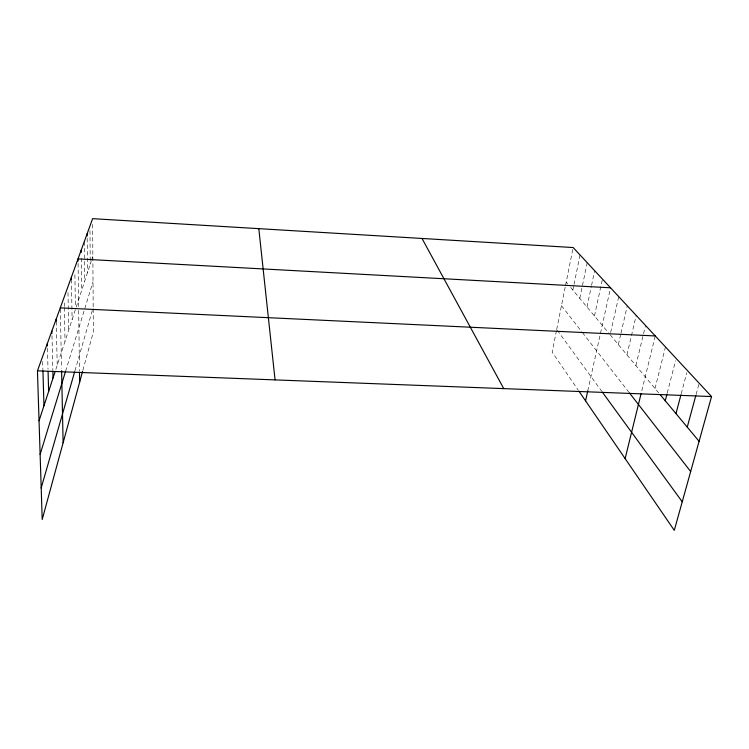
<?xml version="1.0" encoding="UTF-8"?>
<svg xmlns="http://www.w3.org/2000/svg" width="749" height="749" viewBox="0 0 749 749"><rect width="100%" height="100%" fill="white"/><g stroke="black" fill="none" stroke-linecap="round" stroke-linejoin="round"><path stroke-width="0.56" stroke-dasharray="3.75 2.81" d="M556.47 330.618L552.153 352.096L578.359 390.341M556.694 329.476L565.345 286.418M565.561 285.341L573.154 247.544M572.863 290.078L573.79 285.556M574.024 284.423L580.044 254.969M579.782 298.364L587.216 262.684M586.973 306.987L591.307 286.586M591.541 285.453L594.669 270.717M594.463 315.956L602.439 279.077M587.759 390.95L610.538 287.794M610.65 332.5L618.73 296.613M618.356 344.587L620.724 334.326M620.987 333.183L627.278 305.817M626.932 354.857L636.201 315.423M635.882 365.578L645.516 325.45M641.809 390.716L655.263 335.945M655.01 388.497L665.468 346.927M667.256 392.972L675.579 360.672M681.244 393.731L686.786 372.73M82.877 370.296L93.344 331.91L93.194 308.588M696.102 394.461L698.854 384.331M74.928 370.83L92.867 308.588M65.594 371.251L93.016 281.736M55.838 369.426L91.219 261.204M91.547 260.193L92.857 256.186M566.207 282.111L567.686 283.88M570.644 287.429L609.424 333.885M610.145 334.747L658.671 392.879M561.469 305.686L581.73 331.695M582.394 332.537L628.664 391.952M557.331 330.346L601.662 391.203M42.656 361.495L42.899 369.65M47.449 348.276L48.02 369.294M51.981 335.636L52.842 369.969M56.231 321.461L57.233 365.147M60.304 309.019L61.549 368.293M64.283 302.933L64.348 306.425M64.377 307.586L65.023 341.329M67.981 292.587L68.646 330.253M71.464 279.414L72.101 319.683M74.9 274.761L75.368 307.259M78.083 263.451L78.673 309.271M78.692 310.432L79.469 371.289M81.295 258.18L81.669 290.406M87.193 238.294L87.493 272.57M84.244 241.74L84.646 281.296M89.974 230.655L90.236 264.21M92.651 224.344L93.185 307.474"/><path stroke-width="1.12" d="M585.568 400.865L587.759 390.95M625.125 458.594L641.022 393.89M665.252 400.762L666.975 394.086M675.982 413.626L680.944 394.835M82.587 371.345L42.206 519.497L37.45 370.83L92.614 218.661L573.154 247.544L711.55 396.549L674.287 530.339L579.014 391.296M687.245 427.117L695.802 395.594M41.195 487.936L74.61 371.944M40.128 454.39L65.594 371.251M39.051 420.779L55.136 371.56M37.45 370.83L711.55 396.549M60.276 307.867L655.263 335.945M610.538 287.794L78.027 258.892L78.055 261.176M660.131 394.629L699.089 441.301M629.338 392.804L690.662 471.533M602.308 392.092L682.236 501.793M422.015 238.463L503.749 388.619M258.808 228.651L275.061 379.893M42.936 370.811L43.966 405.733M47.318 343.604L47.384 345.935M48.086 371.635L48.619 391.493M51.868 331.067L51.924 333.352M52.87 371.111L53.039 377.983M56.175 319.168L56.231 321.461M61.596 370.624L63.113 442.818M71.427 277.121L71.464 279.414M79.488 372.393L79.609 382.271M81.21 250.129L81.229 252.432M87.156 233.716L87.174 236.001"/></g></svg>
